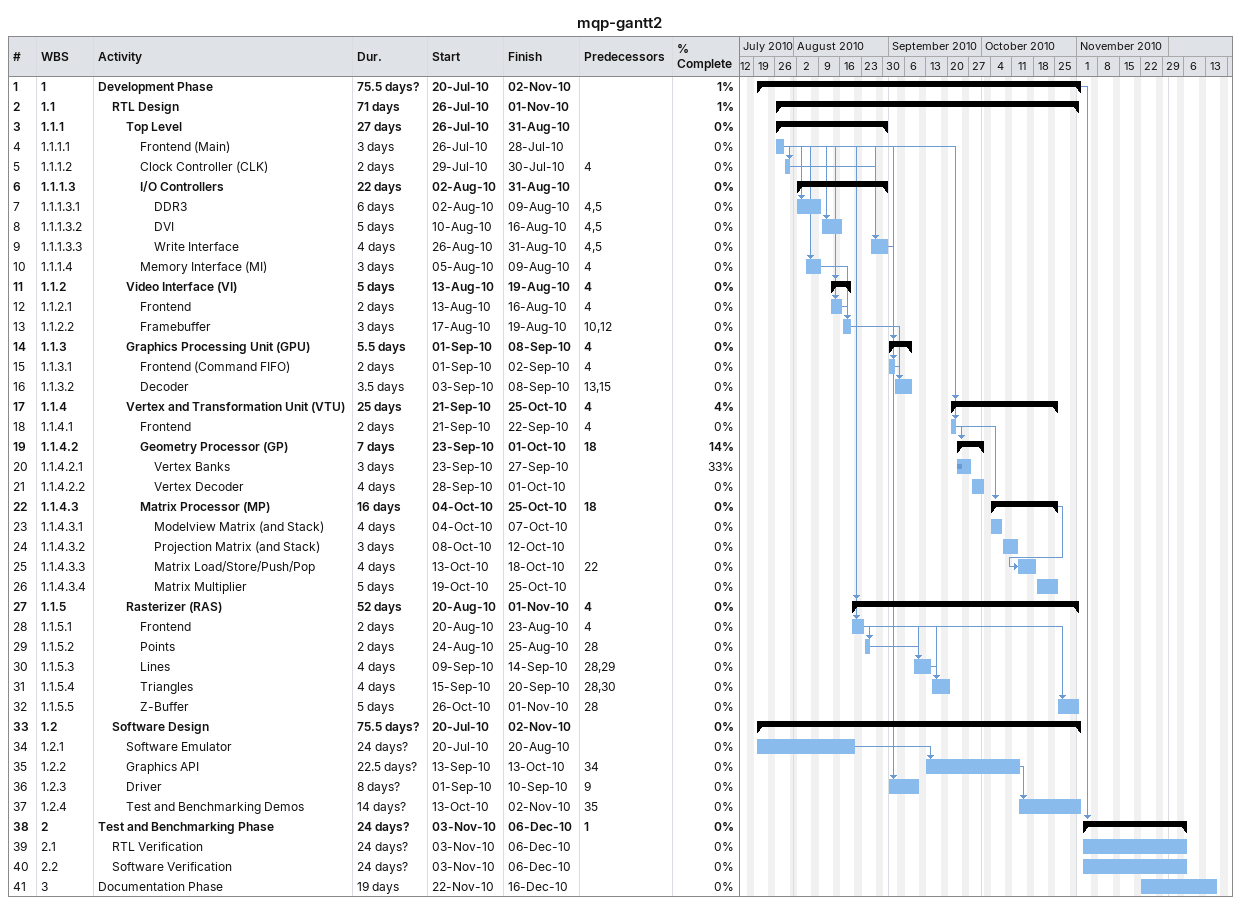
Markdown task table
mqp-gantt2

| ID | WBS | Task | Duration | Start | Finish | Predecessors | % complete |
|---|---|---|---|---|---|---|---|
| 1 | 1 | **Development Phase** | 75.5d? | 2010-07-20 | 2010-11-02 |  | 1 |
| 2 | 1.1 | **RTL Design** | 71d | 2010-07-26 | 2010-11-01 |  | 1 |
| 3 | 1.1.1 | **Top Level** | 27d | 2010-07-26 | 2010-08-31 |  | 0 |
| 4 | 1.1.1.1 | Frontend (Main) | 3d | 2010-07-26 | 2010-07-28 |  | 0 |
| 5 | 1.1.1.2 | Clock Controller (CLK) | 2d | 2010-07-29 | 2010-07-30 | 4 | 0 |
| 6 | 1.1.1.3 | **I/O Controllers** | 22d | 2010-08-02 | 2010-08-31 |  | 0 |
| 7 | 1.1.1.3.1 | DDR3 | 6d | 2010-08-02 | 2010-08-09 | 4, 5 | 0 |
| 8 | 1.1.1.3.2 | DVI | 5d | 2010-08-10 | 2010-08-16 | 4, 5 | 0 |
| 9 | 1.1.1.3.3 | Write Interface | 4d | 2010-08-26 | 2010-08-31 | 4, 5 | 0 |
| 10 | 1.1.1.4 | Memory Interface (MI) | 3d | 2010-08-05 | 2010-08-09 | 4 | 0 |
| 11 | 1.1.2 | **Video Interface (VI)** | 5d | 2010-08-13 | 2010-08-19 | 4 | 0 |
| 12 | 1.1.2.1 | Frontend | 2d | 2010-08-13 | 2010-08-16 | 4 | 0 |
| 13 | 1.1.2.2 | Framebuffer | 3d | 2010-08-17 | 2010-08-19 | 10, 12 | 0 |
| 14 | 1.1.3 | **Graphics Processing Unit (GPU)** | 5.5d | 2010-09-01 | 2010-09-08 | 4 | 0 |
| 15 | 1.1.3.1 | Frontend (Command FIFO) | 2d | 2010-09-01 | 2010-09-02 | 4 | 0 |
| 16 | 1.1.3.2 | Decoder | 3.5d | 2010-09-03 | 2010-09-08 | 13, 15 | 0 |
| 17 | 1.1.4 | **Vertex and Transformation Unit (VTU)** | 25d | 2010-09-21 | 2010-10-25 | 4 | 4 |
| 18 | 1.1.4.1 | Frontend | 2d | 2010-09-21 | 2010-09-22 | 4 | 0 |
| 19 | 1.1.4.2 | **Geometry Processor (GP)** | 7d | 2010-09-23 | 2010-10-01 | 18 | 14 |
| 20 | 1.1.4.2.1 | Vertex Banks | 3d | 2010-09-23 | 2010-09-27 |  | 33 |
| 21 | 1.1.4.2.2 | Vertex Decoder | 4d | 2010-09-28 | 2010-10-01 |  | 0 |
| 22 | 1.1.4.3 | **Matrix Processor (MP)** | 16d | 2010-10-04 | 2010-10-25 | 18 | 0 |
| 23 | 1.1.4.3.1 | Modelview Matrix (and Stack) | 4d | 2010-10-04 | 2010-10-07 |  | 0 |
| 24 | 1.1.4.3.2 | Projection Matrix (and Stack) | 3d | 2010-10-08 | 2010-10-12 |  | 0 |
| 25 | 1.1.4.3.3 | Matrix Load/Store/Push/Pop | 4d | 2010-10-13 | 2010-10-18 | 22 | 0 |
| 26 | 1.1.4.3.4 | Matrix Multiplier | 5d | 2010-10-19 | 2010-10-25 |  | 0 |
| 27 | 1.1.5 | **Rasterizer (RAS)** | 52d | 2010-08-20 | 2010-11-01 | 4 | 0 |
| 28 | 1.1.5.1 | Frontend | 2d | 2010-08-20 | 2010-08-23 | 4 | 0 |
| 29 | 1.1.5.2 | Points | 2d | 2010-08-24 | 2010-08-25 | 28 | 0 |
| 30 | 1.1.5.3 | Lines | 4d | 2010-09-09 | 2010-09-14 | 28, 29 | 0 |
| 31 | 1.1.5.4 | Triangles | 4d | 2010-09-15 | 2010-09-20 | 28, 30 | 0 |
| 32 | 1.1.5.5 | Z-Buffer | 5d | 2010-10-26 | 2010-11-01 | 28 | 0 |
| 33 | 1.2 | **Software Design** | 75.5d? | 2010-07-20 | 2010-11-02 |  | 0 |
| 34 | 1.2.1 | Software Emulator | 24d? | 2010-07-20 | 2010-08-20 |  | 0 |
| 35 | 1.2.2 | Graphics API | 22.5d? | 2010-09-13 | 2010-10-13 | 34 | 0 |
| 36 | 1.2.3 | Driver | 8d? | 2010-09-01 | 2010-09-10 | 9 | 0 |
| 37 | 1.2.4 | Test and Benchmarking Demos | 14d? | 2010-10-13 | 2010-11-02 | 35 | 0 |
| 38 | 2 | **Test and Benchmarking Phase** | 24d? | 2010-11-03 | 2010-12-06 | 1 | 0 |
| 39 | 2.1 | RTL Verification | 24d? | 2010-11-03 | 2010-12-06 |  | 0 |
| 40 | 2.2 | Software Verification | 24d? | 2010-11-03 | 2010-12-06 |  | 0 |
| 41 | 3 | Documentation Phase | 19d | 2010-11-22 | 2010-12-16 |  | 0 |
